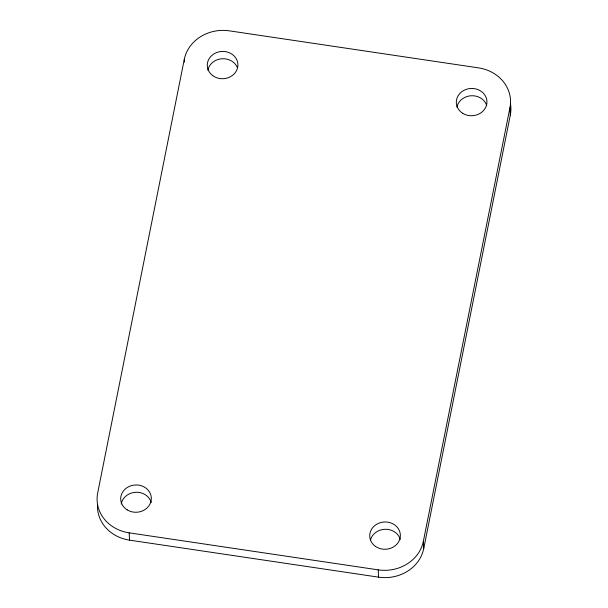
<?xml version="1.0" encoding="UTF-8"?>
<svg xmlns="http://www.w3.org/2000/svg" width="608" height="608" viewBox="0 0 608 608"><rect width="100%" height="100%" fill="white"/><g stroke="black" fill="none" stroke-linecap="round" stroke-linejoin="round"><path stroke-width="0.91" d="M510.31 115.079L509.937 107.783A38.927 34.686 -2.9 0 0 478.458 67.86L229.421 30.848A38.927 34.686 -2.9 0 0 184.277 59.386L97.69 492.921A38.927 34.686 -2.9 0 0 129.17 532.844L129.542 540.14L378.579 577.152A38.927 34.686 -2.9 0 0 423.723 548.614L510.31 115.079A38.927 34.686 -2.9 0 0 510.545 104.226M423.723 548.614L423.358 541.325L509.937 107.783M129.17 532.844L378.206 569.856A38.927 34.686 -2.9 0 0 423.358 541.325M378.206 569.856L378.579 577.152M184.277 59.386L184.414 62.115M129.542 540.14A38.927 34.686 -2.9 0 1 97.5 504.731M207.875 70.133A15.329 13.657 -2.9 0 1 221.654 58.778A15.329 13.657 -2.9 0 1 237.363 67.579M121.228 504.009A15.329 13.657 -2.9 0 1 135.683 492.275A15.329 13.657 -2.9 0 1 151.255 502.489M370.416 540.269A15.329 13.657 -2.9 0 1 385.077 529.272A15.329 13.657 -2.9 0 1 400.254 539.38M456.912 107.145A15.329 13.657 -2.9 0 1 471.192 95.752A15.329 13.657 -2.9 0 1 486.712 105.442M127.239 509.907A15.329 13.657 -2.9 0 0 151.27 499.624A15.329 13.657 -2.9 0 0 129.512 486.309A15.329 13.657 -2.9 0 0 127.239 509.907M375.584 546.47A15.329 13.657 -2.9 0 0 400.208 537.404A15.329 13.657 -2.9 0 0 379.331 523.009A15.329 13.657 -2.9 0 0 375.584 546.47M462.536 113.179A15.329 13.657 -2.9 0 0 486.848 103.451A15.329 13.657 -2.9 0 0 465.485 89.642A15.329 13.657 -2.9 0 0 462.536 113.179M212.716 75.628A15.329 13.657 -2.9 0 0 237.675 67.321A15.329 13.657 -2.9 0 0 217.375 52.288A15.329 13.657 -2.9 0 0 212.716 75.628"/></g></svg>
